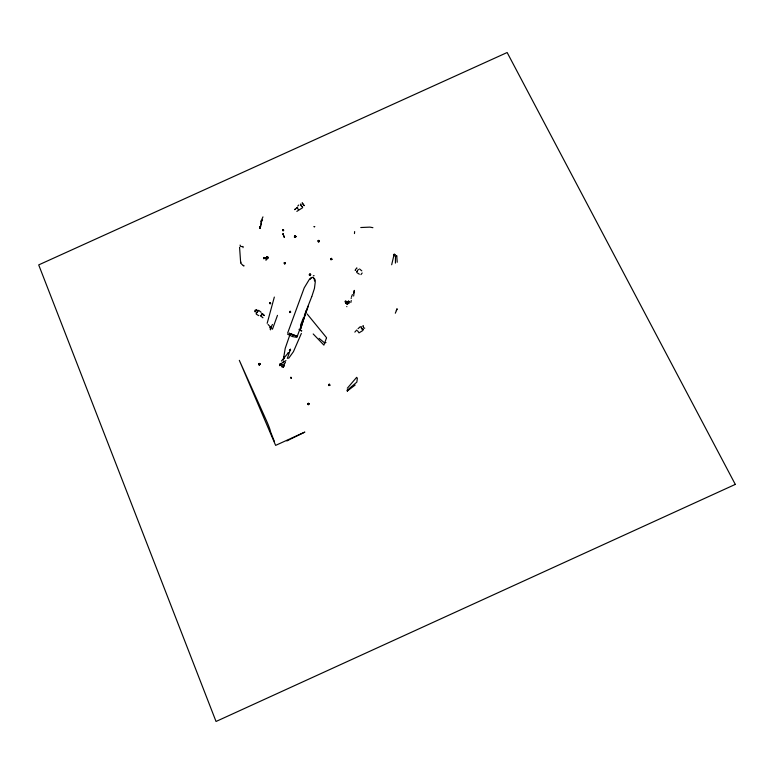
<?xml version="1.0" encoding="UTF-8"?>
<svg xmlns="http://www.w3.org/2000/svg" width="774" height="774" viewBox="0 0 774 774"><rect width="100%" height="100%" fill="white"/><g stroke="black" fill="none" stroke-linecap="round" stroke-linejoin="round"><path stroke-width="1.16" d="M349.238 301.676L349.335 301.618M395.408 263.121L395.514 256.562L396.772 255.942L397.207 262.241M315.308 281.668L314.447 288.392L311.854 296.432M353.67 296.026L354.318 290.385L353.757 293.065M263.624 257.471L264.127 258.468M267.504 257.752L266.924 257.007L267.011 258.264L267.988 257.258L266.807 257.191M243.026 247.661L243.084 246.548L240.675 246.49L240.075 245.087M290.511 350.196L290.443 349.355L289.795 350.051M364.728 328.166C364.08 329.24 361.787 324.732 363.451 325.835M363.374 329.376C362.706 330.575 360.016 326.696 361.545 326.763M396.743 309.764L395.321 313.209M363.277 329.279L362.551 329.347M308.149 404.028L308.187 403.525M354.453 233.564L354.647 231.552M356.708 377.315L357.346 378.331L356.843 382.124L347.855 389.767L347.332 390.986L347.468 389.574L347.332 390.986L355.16 385.046M308.081 403.68L308.816 403.564C307.868 402.47 307.568 405.615 308.749 404.434L308.081 404.26L308.313 403.351M308.691 403.651L308.652 404.502L308.836 403.622M284.329 363.993L279.724 365.609L280.507 364.061M295.31 236.438L294.391 236.786L295.774 236.273L295.184 237.483L295.155 236.641M348.31 302.295L348.397 301.221M348.561 302.421L349.587 301.657L348.455 301.154M345.378 301.096L346.452 301.338L345.881 302.324M260.074 226.569L259.861 228.253L260.345 226.347M282.046 366.373L281.959 367.011L282.423 365.841M259.425 364.835L259.987 363.712M391.683 264.756L393.618 256.523M259.29 363.422C259.503 364.815 258.081 364.912 259.193 363.48C260.973 363.335 259.396 366.063 258.768 364.341M317.824 240.859L318.927 240.414L319.033 241.43M319.343 241.062L318.917 241.701M318.685 240.356L318.008 241.033L318.965 241.682M262.957 216.875L261.302 220.619L261.128 223.57M394.45 254.569C396.588 255.662 391.934 255.884 394.072 254.346M394.14 255.497L394.759 254.394M309.416 275.186L310.393 274.451M309.387 275.07L309.629 274.122L310.422 274.751M309.319 274.547L310.055 275.563L310.287 274.983M260.267 315.473L262.947 317.746L262.367 317.475M350.845 302.499L351.251 300.525M260.296 226.308L259.861 228.253L260.354 226.269M260.287 226.647L259.919 228.272L261.215 224.683M259.706 364.351L259.155 364.293M283.352 359.697L285.2 348.377L289.863 334.881M280.101 364.796L280.594 363.519M281.059 364.931L280.033 364.641L280.536 363.606M295.184 236.805L294.904 235.964M295.668 237.076L294.671 236.37L295.513 237.279M283.352 359.765L284.116 356.824L283.303 359.871M260.867 224.528L261.244 223.076M274.335 297.071L267.156 323.329M304.54 316.382L300.206 330.246L306.649 309.958L305.469 313.344M268.017 257.781L267.427 257.994M351.202 298.503L351.115 297.99M297.003 207.742L297.68 207.867M279.724 365.609L280.149 364.235L285.974 360.597M260.509 226.424L259.919 228.272L260.577 226.443M262.57 219.922L262.105 220.996M260.983 221.906L261.302 220.619M265.724 260.045L266.866 259.058L265.646 257.974M326.27 338.528L326.56 337.716L307.133 313.973M326.057 339.128L323.9 345.117L313.199 333.971M277.479 315.347L272.458 329.221L268.094 324.47M345.436 302.615C351.154 301.115 342.679 302.044 346.781 303.911M396.714 309.523L397.101 308.749L396.336 310.606M287.667 333.004L304.211 287.88L309.213 279.588M308.342 306.059L296.877 337.377L292.398 336.555L287.57 334.184M347.313 303.988L348.929 303.108L347.487 301.976M352.383 294.565L351.473 296.984M282.723 229.83L282.984 230.749L283.661 230.584L283.41 229.675L282.674 229.955M283.081 230.633L283.594 229.975M262.028 314.621L261.96 314.051M300.486 325.312L303.514 317.601M304.376 315.405L311.728 296.694M301.367 333.42L293.452 351.657L288.634 358.352M301.754 330.662L301.512 331.272L300.912 330.624A5.041 1.829 21.7 0 0 298.977 329.337M347.332 390.986L347.855 389.767M285.461 362.242L284.484 363.935M287.328 358.439L290.521 349.209L289.35 350.67M270.9 327.528L272.448 324.451M347.332 303.959L348.91 303.137L347.526 301.937M314.515 226.656L314.012 226.492M310.345 274.693L309.6 275.254M283.681 366.373L284.406 365.347L283.052 367.447L283.478 366.054M394.343 254.375L393.56 254.752M345.32 301.163L345.001 301.763M345.726 302.421L346.336 301.966M348.107 301.541L348.261 301.299M347.303 388.248L356.417 377.625M356.717 268.433C357.849 266.237 353.941 271.568 355.489 270.116M257.752 311.699L255.923 313.064M261.651 314.641L260.606 315.85M282.529 234.251L283.294 233.912L282.5 234.348M283.4 234.483L283.332 233.932L282.694 234.57M287.783 353.592L288.383 352.654M264.002 258.651L264.824 258.255M284.513 263.828C286.941 263.179 282.839 262.609 284.9 262.609M266.314 259.861L266.866 259.058L266.082 258.081M362.174 272.98L360.945 274.625M356.862 271.481L358.42 269.391M356.64 271.79L357.027 271.268M345.456 302.653L346.829 303.853M295.029 209.183L294.652 209.667L297.042 207.625M259.648 363.867L259.193 363.48M288.383 352.751L281.465 361.003M354.84 332.104L356.737 330.024M297.7 206.126L298.774 205.013M358.072 328.66L360.316 326.667M256.726 312.986L258.206 310.655A1.983 0.551 -53.9 0 0 257.926 310.345L257.432 310.645M270.068 303.708L270.697 303.36L270.145 302.586L270.068 303.708L270.542 303.379M294.73 236.109L295.358 236.128M295.029 237.008L294.401 236.989M302.605 207.703L296.848 211.379M257.403 310.732L258.11 310.751M261.36 313.857L264.418 315.569L262.521 313.634M362.996 330.411L358.962 332.897M282.897 362.251L284.126 361.39M267.011 258.264L267.833 258.206L266.866 258.148M267.939 258.216L267.388 258.177M309.852 274.006C311.98 274.673 308.787 273.928 309.9 274.625M300.738 204.268L300.728 204.984M300.651 204.143L301.067 205.652L302.692 207.055M290.579 439.052L304.85 432.086L275.631 445.379L239.321 360.336L265.598 418.734A14.077 1.393 65.6 0 1 270.619 431.979L274.248 441.141M286.854 440.967L289.65 439.526M314.196 226.908L314.795 226.521M331.282 258.361L331.823 259.367L331.02 259.706M330.701 259.019L331.407 258.439A1.78 1.683 -21.9 0 0 331.775 259.251L331.823 259.367A1.771 1.683 -21.9 0 1 331.446 258.545L330.73 258.961M289.892 312.551C291.866 311.69 288.692 310.403 289.94 312.561M290.579 312.193L290.608 312.057A1.79 1.703 -29.2 0 1 290.24 311.225L290.608 312.212M270.455 329.627L270.474 328.844M270.358 328.708L270.571 329.782L270.281 328.747M291.072 378.244L290.956 377.277M329.453 384.504A1.819 1.316 -26.3 0 0 329.724 385.152L329.453 384.504L328.805 385.384L329.676 385.355L329.153 384.098L329.724 385.152L328.96 385.529M329.482 384.562L328.979 385.646M283.719 235.673L284.445 237.434M331.814 259.338L331.291 258.39M395.456 256.523L396.772 255.942M318.201 241.769L318.714 241.73M318.453 241.836L319.12 241.556M324.683 342.901L325.999 342.514M313.373 275.718L314.099 275.679M285.296 263.508L284.464 263.799L284.174 262.85L284.571 263.644M283.487 234.348L282.684 234.58M394.043 255.739L394.73 255.681M269.962 302.944L270.107 302.566M269.671 327.528L270.958 327.431M346.684 306.572L346.897 306.668M360.771 227.527L369.904 227.121L372.913 227.682M393.869 254.394L394.469 254.336M394.285 254.414L395.04 254.791M393.666 255.517L394.44 255.73M264.166 257.51L264.689 257.539M264.273 257.703L264.785 257.732M264.311 257.955L264.834 257.984M267.069 256.91L267.591 256.939M266.924 257.007L267.881 257.065M267.514 257.49L268.036 257.51M291.924 334.455L293.182 334.919L289.118 333.294L296.993 336.206L289.147 333.323M243.22 265.511C246.335 267.011 239.698 264.108 240.598 261.757L240.666 262.754L239.563 247.196M259.077 363.635L259.909 364.041M259.261 364.041L259.841 364.283M258.739 364.544L259.609 364.748M258.748 364.68L259.483 364.902M280.033 364.419L280.527 364.66M280.207 363.925L280.71 364.167M280.091 364.167L280.585 364.409M308.197 403.36L308.749 403.689L308.342 404.608A1.819 1.19 77.9 0 1 308.458 403.709L308.72 403.651A1.819 1.19 77.9 0 0 308.613 404.56L308.555 404.521M302.431 206.91L301.386 206M258.661 315.628L256.242 314.138M295.165 235.964L295.842 236.399M295 236.022L295.852 236.602M295.3 236.563L295.794 236.834M294.555 236.602L295.039 236.883M294.497 237.037L295.339 237.425M294.575 237.173L295.184 237.483M359.329 274.19L356.872 272.564M309.348 274.857L310.268 275.544M310.848 274.76L310.355 274.228M359.552 268.965L361.797 270.871M258.835 310.403L261.148 312.319M263.808 258.739L263.528 258.177M319.091 338.344L324.674 342.979M358.517 332.123L357.491 330.769M362.271 329.095L361.497 328.07M291.247 378.167L290.879 377.315L291.353 378.283M297.448 208.719L298.774 209.425M283.7 235.625L284.29 237.492M329.337 384.581L329.676 385.355M330.682 258.951L331.049 259.764M282.704 229.878L283.032 230.613M284.919 262.676L285.209 263.624M269.807 302.963L270.29 303.679M329.618 384.93A1.819 1.316 -26.3 0 1 329.347 384.281M266.73 257.432L266.817 257.481M256.61 309.697C254.636 314.321 253.398 309.726 256.61 309.697M304.134 205.594L302.218 202.972L304.134 205.594M311.516 277.605L310.393 278.582L311.516 277.605M311.661 277.556L313.189 277.421L311.661 277.556M313.315 277.46L314.128 278.824L313.315 277.46M310.258 278.717L309.668 279.433L310.258 278.717M314.496 278.63L314.747 280.072L314.496 278.63M735.3 484.398L216.033 721.474L38.7 264.901L507.154 52.526L735.3 484.398M314.757 280.256L314.292 279.878L314.766 281.175L314.757 280.256M270.552 303.34L270.213 302.576L270.484 303.35"/></g></svg>
